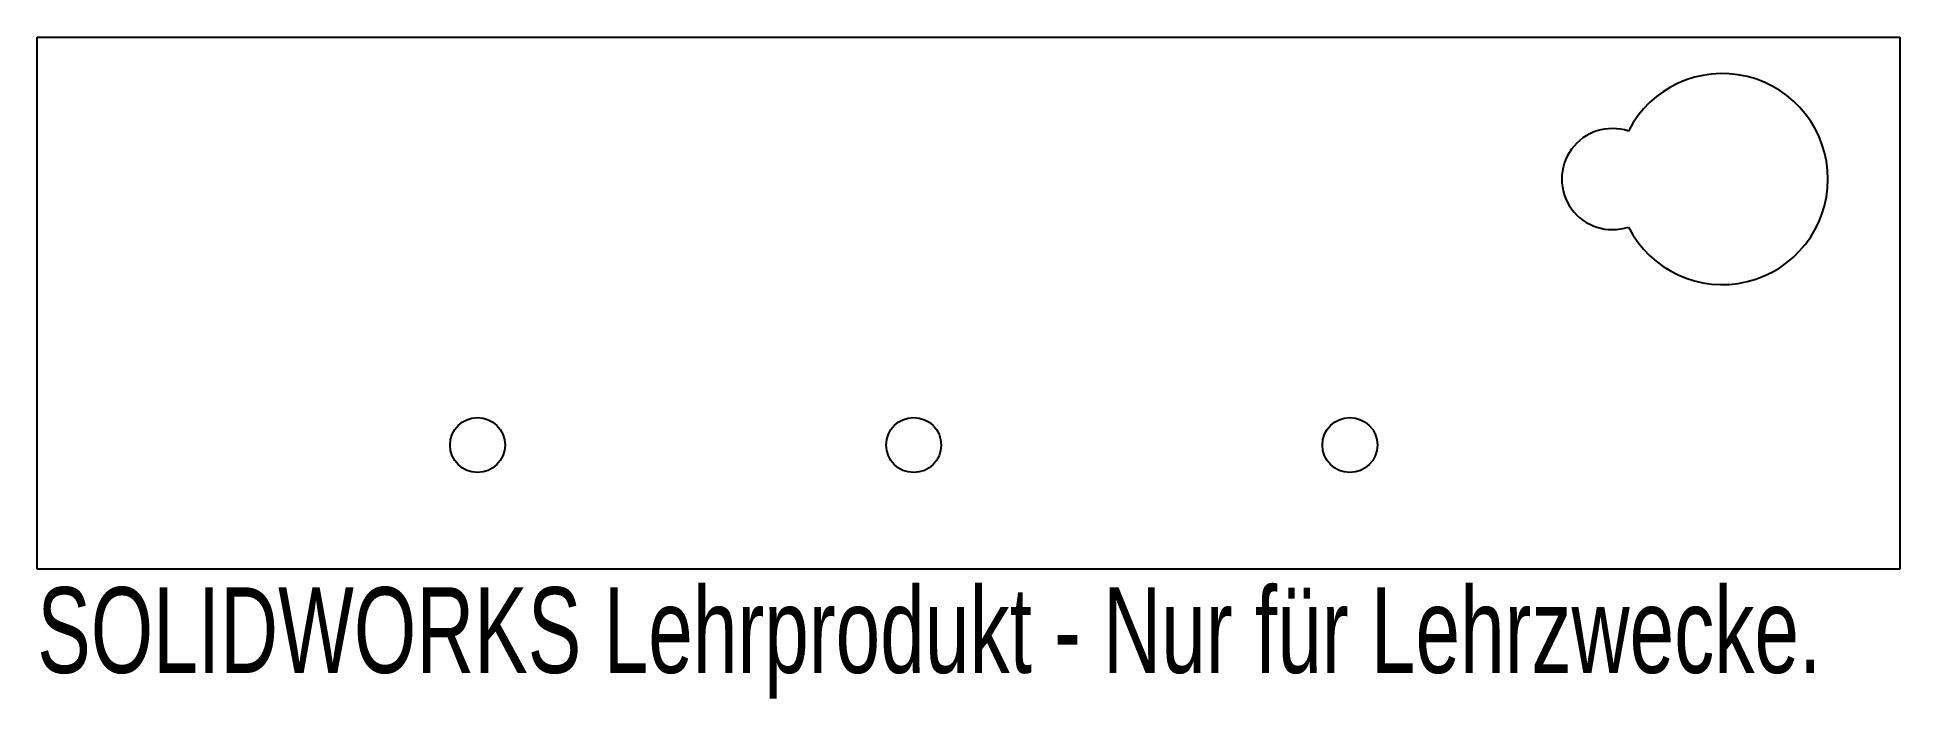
# Model space of a CAD drawing. Header units: millimetres. Extents: x -105 to 0, y -7 to 30.
import ezdxf

# ---------------------------------------------------------------- set-up
doc = ezdxf.new("R2010")
doc.units = ezdxf.units.MM
doc.styles.add('SLDTEXTSTYLE0', font='TXT', dxfattribs={"width": 0.7})

msp = doc.modelspace()

# ---------------------------------------------------------------- linework, layer by layer
at = {"color": 7, "linetype": 'Continuous', "lineweight": 25}
for p, q in [((-105, 30), (0, 30)), ((-105, 0), (-105, 30)), ((0, 30), (0, 0)), ((0, 0), (-105, 0))]:
    msp.add_line(p, q, dxfattribs=at)
for centre in [(-80.18, 7), (-55.59, 7), (-31, 7)]:
    msp.add_circle(centre, 1.55, dxfattribs=at)
for centre, radius, start, end in [((-10, 22), 5.95, 207.0316, 152.9684), ((-16.2, 22), 2.85, 71.5915, 288.4085)]:
    msp.add_arc(centre, radius, start, end, dxfattribs=at)

# ---------------------------------------------------------------- texts
at = {"color": 7, "linetype": 'Continuous', "insert": (-105, -1.02), "char_height": 4.8336, "attachment_point": 1, "style": 'SLDTEXTSTYLE0'}
msp.add_mtext('SOLIDWORKS Lehrprodukt - Nur für Lehrzwecke.', dxfattribs=at)

doc.saveas('drawing.dxf')
